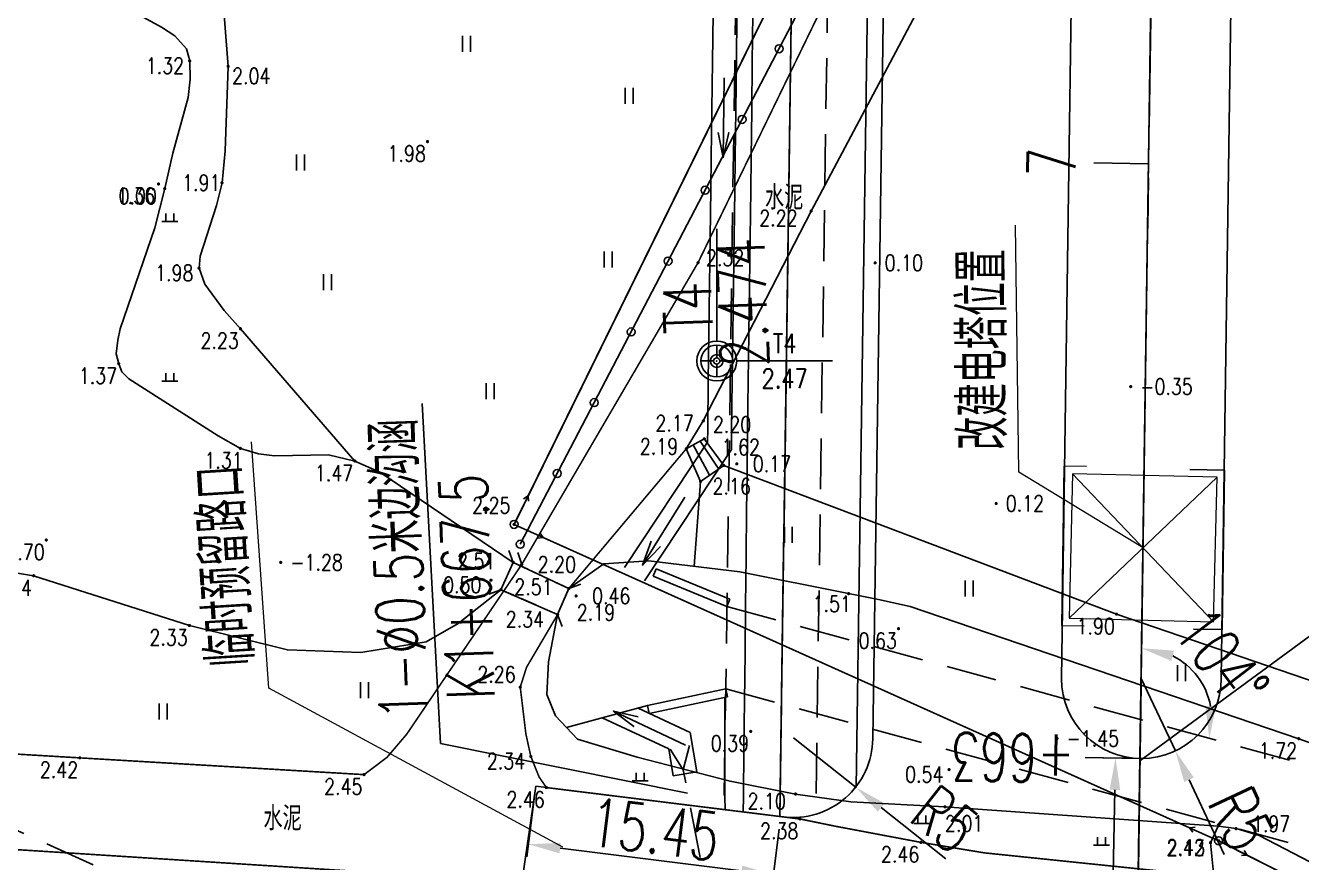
# Model space of a CAD drawing. Extents: x 500036 to 1001740, y 2543128 to 5086681.
# Drawn here: x 500721.3 to 500801.2, y 2544199.5 to 2544251.9 of the extents above; entities that cross this region are included whole.
import ezdxf
from ezdxf.enums import TextEntityAlignment as Align

# ---------------------------------------------------------------- set-up
doc = ezdxf.new("R2010")
doc.units = 0
doc.header["$LTSCALE"] = 0.5
for name, pattern in [('CENTER', [50.8, 31.75, -6.35, 6.35, -6.35]), ('HIDDEN', [9.525, 6.35, -3.175]), ('X5', [3, 2, -1])]:
    doc.linetypes.add(name, pattern=pattern)
doc.layers.get('0').update_dxf_attribs({"linetype": 'CONTINUOUS', "lineweight": 5})
doc.layers.get('Defpoints').update_dxf_attribs({"linetype": 'CONTINUOUS'})
for name, color, linetype in [('0-文字', 7, 'CONTINUOUS'), ('0新建线路', 7, 'CONTINUOUS'), ('GCD', 8, 'CONTINUOUS'), ('LJBX', 7, 'CONTINUOUS'), ('SPX', 4, 'CONTINUOUS'), ('station', 6, 'CONTINUOUS'), ('zhix', 2, 'CONTINUOUS'), ('分隔带', 3, 'CONTINUOUS'), ('图框', 7, 'CONTINUOUS'), ('地形图', 8, 'CONTINUOUS'), ('控制导线点', 7, 'CONTINUOUS'), ('桥梁', 6, 'CONTINUOUS'), ('流水线', 5, 'CONTINUOUS'), ('路基边线', 1, 'CONTINUOUS'), ('路面边线', 7, 'CONTINUOUS')]:
    doc.layers.add(name, color=color, linetype=linetype)
doc.layers.add('标注', color=4, linetype='CONTINUOUS', lineweight=15)
doc.styles.add('GTF_XW', font='simplex1.shx', dxfattribs={"width": 0.7, "bigfont": 'hztxt.shx'})
doc.styles.add('HZ', font='romans.shx', dxfattribs={"width": 0.8, "bigfont": 'hztxt.shx'})
doc.styles.get("Standard").update_dxf_attribs({"font": 'simplex1.shx', "width": 0.7, "bigfont": 'hztxt.shx'})
doc.linetypes.add('10421', pattern='A,2,[150,AAA.SHX,S=1,R=0,X=0,Y=1],1e-11', length=2)
doc.linetypes.add('1161', pattern='A,0,[149,AAA.SHX,S=0.15,R=0,X=0,Y=0],-1.6', length=1.6)
doc.dimstyles.new('比例1000', dxfattribs={"dimtxt": 3, "dimasz": 2, "dimexe": 0.8, "dimexo": 0.8, "dimgap": 0.4, "dimtad": 1, "dimdsep": 46, "dimtxsty": 'Standard', "dimcen": 0.09, "dimclrd": 256, "dimclre": 256, "dimclrt": 7, "dimadec": 0, "dimazin": 0, "dimtfac": 1, "dimtix": 1, "dimtmove": 0, "dimatfit": 3, "dimfxl": 0, "dimtolj": 1, "dimtzin": 0, "dimarcsym": 0})

# ---------------------------------------------------------------- blocks, each defined once
blk = doc.blocks.new('*D16')
at = {"layer": 'Defpoints', "color": 0, "linetype": 'ByBlock'}
for p in [(500789.537, 2544206.068), (500791.161, 2544206.037), (500790.778, 2544186.041)]:
    blk.add_point(p, dxfattribs=at)
at = {"layer": '标注', "linetype": 'ByBlock', "lineweight": -2}
for p, q in [((500790.361, 2544206.052), (500788.737, 2544206.083)), ((500789.192, 2544188.072), (500789.498, 2544204.068)), ((500789.978, 2544186.057), (500788.354, 2544186.088))]:
    blk.add_line(p, q, dxfattribs=at)
at = {"layer": '标注', "linetype": 'ByBlock'}
for points in [[(500789.165, 2544204.075), (500789.832, 2544204.062), (500789.537, 2544206.068)], [(500788.859, 2544188.079), (500789.525, 2544188.066), (500789.153, 2544186.073)]]:
    blk.add_solid(points, dxfattribs=at)
at = {"layer": '标注', "color": 7, "linetype": 'ByBlock', "insert": (500787.445, 2544196.107), "char_height": 3, "attachment_point": 5, "rotation": 88.90241}
blk.add_mtext('\\A1;20', dxfattribs=at)
blk = doc.blocks.new('*D18')
at = {"layer": 'Defpoints', "color": 0, "linetype": 'ByBlock'}
for p in [(500795.244, 2544494.72), (500765.209, 2544215.553), (500795.314, 2544209.967), (500817.01, 2544201.398), (500790.911, 2544194.774)]:
    blk.add_point(p, dxfattribs=at)
at = {"layer": '标注', "linetype": 'ByBlock', "lineweight": -2}
blk.add_arc((500791.109, 2544208.475), 4.461, 10.6219, 63.26726, dxfattribs=at)
at = {"layer": '标注', "linetype": 'ByBlock'}
for points in [[(500793.037, 2544212.136), (500793.195, 2544212.784), (500791.174, 2544212.936)], [(500795.827, 2544209.284), (500795.161, 2544209.311), (500795.413, 2544207.299)]]:
    blk.add_solid(points, dxfattribs=at)
at = {"layer": '标注', "color": 7, "linetype": 'ByBlock', "insert": (500796.193, 2544212.299), "char_height": 3, "attachment_point": 5, "rotation": 306.94458}
blk.add_mtext('\\A1;104°', dxfattribs=at)
blk = doc.blocks.new('*D19')
at = {"layer": 'Defpoints', "color": 0, "linetype": 'ByBlock'}
for p in [(500769.384, 2544207.33), (500773.296, 2544204.216)]:
    blk.add_point(p, dxfattribs=at)
at = {"layer": '标注', "linetype": 'ByBlock', "lineweight": -2}
for p, q in [((500769.384, 2544207.33), (500773.296, 2544204.216)), ((500778.913, 2544199.743), (500774.86, 2544202.97))]:
    blk.add_line(p, q, dxfattribs=at)
at = {"layer": '标注', "linetype": 'ByBlock'}
blk.add_solid([(500775.068, 2544203.231), (500774.653, 2544202.709), (500773.296, 2544204.216)], dxfattribs=at)
at = {"layer": '标注', "color": 7, "linetype": 'ByBlock', "insert": (500778.852, 2544202.22), "char_height": 3, "attachment_point": 5, "rotation": 321.47153}
blk.add_mtext('\\A1;R5', dxfattribs=at)
blk = doc.blocks.new('*D24')
at = {"layer": 'Defpoints', "color": 0, "linetype": 'ByBlock'}
for p in [(500753.239, 2544204.309), (500768.569, 2544202.393), (500768.114, 2544198.752)]:
    blk.add_point(p, dxfattribs=at)
at = {"layer": '标注', "linetype": 'ByBlock', "lineweight": -2}
for p, q in [((500753.14, 2544203.515), (500752.685, 2544199.874)), ((500768.47, 2544201.599), (500768.014, 2544197.958)), ((500754.769, 2544200.42), (500766.129, 2544199))]:
    blk.add_line(p, q, dxfattribs=at)
at = {"layer": '标注', "linetype": 'ByBlock'}
for points in [[(500754.81, 2544200.75), (500754.728, 2544200.089), (500752.784, 2544200.668)], [(500766.17, 2544199.331), (500766.088, 2544198.669), (500768.114, 2544198.752)]]:
    blk.add_solid(points, dxfattribs=at)
at = {"layer": '标注', "color": 7, "linetype": 'ByBlock', "insert": (500760.685, 2544201.595), "char_height": 3, "attachment_point": 5, "rotation": 352.8768}
blk.add_mtext('\\A1;15.45', dxfattribs=at)
blk = doc.blocks.new('*D28')
at = {"layer": 'Defpoints', "color": 0, "linetype": 'ByBlock'}
for p in [(500791.153, 2544211.031), (500793.285, 2544206.509)]:
    blk.add_point(p, dxfattribs=at)
at = {"layer": '标注', "linetype": 'ByBlock', "lineweight": -2}
for p, q in [((500791.153, 2544211.031), (500793.285, 2544206.509)), ((500796.348, 2544200.015), (500794.139, 2544204.7))]:
    blk.add_line(p, q, dxfattribs=at)
at = {"layer": '标注', "linetype": 'ByBlock'}
blk.add_solid([(500794.44, 2544204.842), (500793.837, 2544204.558), (500793.285, 2544206.509)], dxfattribs=at)
at = {"layer": '标注', "color": 7, "linetype": 'ByBlock', "insert": (500797.388, 2544202.264), "char_height": 3, "attachment_point": 5, "rotation": 295.24921}
blk.add_mtext('\\A1;R5', dxfattribs=at)
blk = doc.blocks.new('*D33')
at = {"layer": 'Defpoints', "color": 0}
for p in [(500795.428, 2544508.137), (500796.374, 2544402.498), (500771.353, 2544398.58), (500816.348, 2544397.93), (500790.78, 2544186.224)]:
    blk.add_point(p, dxfattribs=at)
at = {"layer": '标注', "lineweight": -2}
blk.add_arc((500793.842, 2544398.255), 4.941, 22.52563, 65.82001, dxfattribs=at)
at = {"layer": '标注'}
for points in [[(500795.793, 2544402.438), (500795.938, 2544403.088), (500793.913, 2544403.196)], [(500798.733, 2544400.211), (500798.078, 2544400.086), (500798.782, 2544398.184)]]:
    blk.add_solid(points, dxfattribs=at)
at = {"layer": '标注', "color": 7, "insert": (500798.748, 2544403.022), "char_height": 3, "attachment_point": 5, "rotation": 314.17282}
blk.add_mtext('\\A1;90°', dxfattribs=at)
blk = doc.blocks.new('控制导线点')
at = {"layer": '控制导线点'}
for p, q in [((500962.192, 2543568.346, 3.298), (500962.192, 2543569.946)), ((500961.792, 2543567.946, 3.298), (500960.192, 2543567.946)), ((500962.192, 2543567.546, 3.298), (500962.192, 2543565.946)), ((500962.592, 2543567.946, 3.298), (500964.192, 2543567.946))]:
    blk.add_line(p, q, dxfattribs=at)
for centre, radius in [((500962.192, 2543567.946), 2.5), ((500962.192, 2543567.946), 2), ((500962.192, 2543567.946, 3.298), 0.4)]:
    blk.add_circle(centre, radius, dxfattribs=at)
blk = doc.blocks.new('GC200')
at = {"linetype": 'Continuous', "const_width": 0.2, "flags": 128}
blk.add_lwpolyline([(-0.1, 0, 1), (0.1, 0, 1)], format="xyb", close=True, dxfattribs=at)
blk = doc.blocks.new('gc117')
blk.add_circle((0, 0), 0.8)
blk.add_point((0, 0))
blk = doc.blocks.new('gc013b')
at = {"linetype": 'Continuous'}
blk.add_line((0.5, 0), (4, 0), dxfattribs=at)
at = {"linetype": 'Continuous', "flags": 128}
blk.add_lwpolyline([(3.39, 0.35), (4, 0), (3.39, -0.35)], dxfattribs=at)
blk = doc.blocks.new('gc121')
for p, q in [((-0.5, -1), (-0.5, 1)), ((0.5, -1), (0.5, 1))]:
    blk.add_line(p, q)
blk = doc.blocks.new('gc170')
at = {"linetype": 'Continuous'}
blk.add_circle((0, 0), 0.5, dxfattribs=at)
blk = doc.blocks.new('gc119')
for p, q in [((-1, 0), (1, 0)), ((-0.5, 1), (-0.5, 0)), ((0.5, 1), (0.5, 0))]:
    blk.add_line(p, q)

msp = doc.modelspace()

# ---------------------------------------------------------------- linework, layer by layer
at = {"color": 5}
for points in [[(500787.726, 2544224.317), (500786.304, 2544224.338), (500786.16, 2544214.354), (500787.578, 2544214.333)], [(500786.845, 2544223.857), (500795.672, 2544214.589)]]:
    msp.add_lwpolyline(points, dxfattribs=at)
msp.add_lwpolyline([(500786.625, 2544214.81), (500795.672, 2544214.589), (500795.893, 2544223.636), (500786.845, 2544223.857)], close=True, dxfattribs=at)
at = {"layer": '0新建线路', "color": 5}
for points in [[(500795.893, 2544223.636), (500786.625, 2544214.81)], [(500794.417, 2544214.137), (500796.21, 2544214.108), (500796.354, 2544224.092), (500794.187, 2544224.122)]]:
    msp.add_lwpolyline(points, dxfattribs=at)
at = {"layer": 'LJBX', "flags": 128}
for points in [[(500768.519, 2544202.403), (500768.544, 2544204.099), (500768.587, 2544207.098), (500768.63, 2544210.098), (500768.674, 2544213.098), (500768.717, 2544216.097), (500768.76, 2544219.097), (500768.804, 2544222.097), (500768.847, 2544225.096), (500768.89, 2544228.096), (500768.934, 2544231.096), (500768.977, 2544234.095), (500769.02, 2544237.095), (500769.064, 2544240.095), (500769.107, 2544243.095), (500769.15, 2544246.094), (500769.193, 2544249.094), (500769.237, 2544252.094)], [(500768.519, 2544202.399), (500768.536, 2544203.602), (500768.58, 2544206.601), (500768.621, 2544209.437)]]:
    msp.add_lwpolyline(points, dxfattribs=at)
at = {"layer": 'SPX'}
for p, q in [((500758.797, 2544217.982), (500763.993, 2544225.838)), ((500760.048, 2544217.154), (500765.487, 2544225.378)), ((500759.646, 2544209.185), (500762.915, 2544207.66)), ((500757.396, 2544208.579), (500761.565, 2544206.634)), ((500763.327, 2544205.189), (500762.915, 2544207.66)), ((500761.847, 2544204.943), (500761.565, 2544206.634)), ((500761.847, 2544204.943), (500763.327, 2544205.189))]:
    msp.add_line(p, q, dxfattribs=at)
at = {"layer": 'SPX', "flags": 128}
for points in [[(500765.487, 2544225.378), (500765.503, 2544226.645), (500765.541, 2544229.645), (500765.58, 2544232.645), (500765.618, 2544235.644), (500765.657, 2544238.644), (500765.695, 2544241.644), (500765.721, 2544243.644), (500765.759, 2544246.644), (500765.797, 2544249.643), (500765.836, 2544252.643), (500765.874, 2544255.643), (500765.913, 2544258.643), (500765.951, 2544261.642), (500765.977, 2544263.642), (500765.989, 2544264.623, 0.018694), (500765.664, 2544271.406), (500762.976, 2544302.958), (500763.669, 2544347.412)], [(500763.993, 2544225.838), (500764.003, 2544226.664), (500764.042, 2544229.664), (500764.08, 2544232.664), (500764.118, 2544235.664), (500764.157, 2544238.663), (500764.195, 2544241.663), (500764.221, 2544243.663), (500764.259, 2544246.663), (500764.298, 2544249.662), (500764.336, 2544252.662), (500764.374, 2544255.662), (500764.413, 2544258.662), (500764.451, 2544261.662), (500764.477, 2544263.661), (500764.489, 2544264.625, 0.018645), (500764.17, 2544271.278), (500761.475, 2544302.906), (500762.162, 2544346.973)]]:
    msp.add_lwpolyline(points, format="xyb", dxfattribs=at)
for points in [[(500763.993, 2544225.838), (500764.003, 2544226.664), (500764.042, 2544229.664), (500764.08, 2544232.664), (500764.118, 2544235.664), (500764.157, 2544238.663), (500764.195, 2544241.663), (500764.221, 2544243.663), (500764.259, 2544246.663), (500764.298, 2544249.662), (500764.336, 2544252.662), (500764.374, 2544255.662), (500764.413, 2544258.662), (500764.451, 2544261.662), (500764.477, 2544263.661)], [(500765.487, 2544225.378), (500765.503, 2544226.645), (500765.541, 2544229.645), (500765.58, 2544232.645), (500765.618, 2544235.644), (500765.657, 2544238.644), (500765.695, 2544241.644), (500765.721, 2544243.644), (500765.759, 2544246.644), (500765.797, 2544249.643), (500765.836, 2544252.643), (500765.874, 2544255.643), (500765.913, 2544258.643), (500765.951, 2544261.642), (500765.977, 2544263.642)], [(500766.234, 2544202.686), (500766.24, 2544203.634), (500766.273, 2544206.634), (500766.307, 2544209.633), (500766.341, 2544212.633), (500766.375, 2544215.633), (500766.408, 2544218.633), (500766.442, 2544221.633), (500766.465, 2544223.633), (500766.503, 2544226.632), (500766.541, 2544229.632), (500766.58, 2544232.632), (500766.618, 2544235.632), (500766.657, 2544238.631), (500766.695, 2544241.631), (500766.721, 2544243.631), (500766.759, 2544246.631), (500766.797, 2544249.63), (500766.836, 2544252.63)], [(500765.094, 2544202.828), (500765.086, 2544203.65), (500765.087, 2544206.651), (500765.087, 2544209.651), (500765.087, 2544209.869)]]:
    msp.add_lwpolyline(points, dxfattribs=at)
at = {"layer": 'station', "color": 6}
for p, q in [((500791.612, 2544243.271), (500788.184, 2544243.321)), ((500791.073, 2544206.038), (500787.645, 2544206.088))]:
    msp.add_line(p, q, dxfattribs=at)
at = {"layer": 'zhix', "linetype": 'CENTER', "flags": 128}
msp.add_lwpolyline([(500790.911, 2544194.774), (500795.244, 2544494.72)], dxfattribs=at)
at = {"layer": '分隔带', "flags": 128}
for points in [[(500786.153, 2544211.031), (500790.244, 2544494.788, 0.000002), (500790.244, 2544494.795, 0.032339), (500786.259, 2544633.817, -0.016221), (500780.433, 2544704.373)], [(500796.153, 2544211.031), (500800.243, 2544494.643, 0.032342), (500790.232, 2544634.275, -0.016221), (500784.428, 2544704.573)]]:
    msp.add_lwpolyline(points, format="xyb", dxfattribs=at)
msp.add_lwpolyline([(500773.296, 2544204.216), (500774.134, 2544262.242)], dxfattribs=at)
at = {"layer": '分隔带'}
msp.add_arc((500791.153, 2544211.031), 5, 180, 0, dxfattribs=at)
at = {"layer": '图框'}
msp.add_line((500791.161, 2544206.037), (500790.361, 2544206.052), dxfattribs=at)
at = {"layer": '地形图', "color": 1, "linetype": 'Continuous'}
msp.add_line((500790.78, 2544186.224), (500795.428, 2544508.137), dxfattribs=at)
at = {"layer": '地形图', "linetype": 'Continuous'}
for p, q in [((500767.328, 2544252.102), (500752.764, 2544222.485)), ((500765.82, 2544230.919), (500771.82, 2544230.919)), ((500763.79, 2544226.045), (500762.666, 2544225.426)), ((500763.542, 2544225.908), (500764.692, 2544224.153)), ((500762.666, 2544225.426), (500763.558, 2544223.375)), ((500763.104, 2544225.667), (500764.125, 2544223.764)), ((500763.558, 2544223.375), (500765.013, 2544224.374)), ((500794.168, 2544201.698), (500753.705, 2544219.871)), ((500751.828, 2544218.308), (500751.556, 2544219.061)), ((500752.359, 2544218.178), (500752.112, 2544218.939)), ((500751.828, 2544218.308), (500751.055, 2544216.602)), ((500751.055, 2544216.602), (500750.31, 2544216.311)), ((500755.307, 2544216.674), (500754.608, 2544215.045)), ((500755.307, 2544216.674), (500756.059, 2544216.946)), ((500754.608, 2544215.045), (500754.899, 2544214.3)), ((500797.777, 2544199.978), (500833.127, 2544182.133))]:
    msp.add_line(p, q, dxfattribs=at)
at = {"layer": '地形图', "linetype": 'X5'}
for p, q in [((500751.828, 2544218.308), (500755.307, 2544216.674)), ((500754.608, 2544215.045), (500751.055, 2544216.602))]:
    msp.add_line(p, q, dxfattribs=at)
at = {"layer": '地形图', "color": 1, "linetype": 'Continuous', "flags": 128}
msp.add_lwpolyline([(500790.755, 2544184.474), (500795.453, 2544509.887)], dxfattribs=at)
at = {"layer": '地形图', "linetype": '10421', "flags": 128}
for points in [[(500751.828, 2544218.308), (500743.478, 2544223.963), (500741.913, 2544224.655), (500740.268, 2544225.036), (500736.89, 2544224.982), (500735.876, 2544225.105), (500734.744, 2544225.448), (500733.348, 2544226.226), (500727.764, 2544229.804), (500727.332, 2544230.244), (500727.128, 2544230.746), (500726.965, 2544231.359), (500727.073, 2544232.232), (500727.217, 2544232.942), (500729.398, 2544239.246), (500730.008, 2544241.715), (500730.507, 2544243.935), (500731.476, 2544247.418), (500731.594, 2544248.561), (500731.571, 2544249.703), (500731.373, 2544250.471), (500730.65, 2544251.268), (500729.811, 2544251.81), (500726.183, 2544253.815), (500722.683, 2544255.764), (500720.073, 2544256.647), (500718.528, 2544256.899), (500716.433, 2544256.877), (500714.603, 2544256.685), (500712.682, 2544256.304), (500710.228, 2544255.007), (500708.163, 2544253.681), (500706.684, 2544252.215), (500706.497, 2544252.095), (500706.321, 2544252.053), (500706.075, 2544252.112), (500705.858, 2544252.214), (500705.673, 2544252.639), (500705.61, 2544253.066), (500705.593, 2544254.54), (500705.856, 2544258.589), (500706.093, 2544260.71), (500706.62, 2544262.499), (500708.675, 2544267.258), (500710.126, 2544269.807), (500712.118, 2544271.954), (500714.747, 2544274.072), (500719.857, 2544278.15), (500722.382, 2544280.64), (500724.444, 2544284.136), (500726.573, 2544288.956), (500731.579, 2544298.81), (500732.291, 2544300.015), (500732.679, 2544301.597), (500732.535, 2544302.741), (500731.627, 2544303.763), (500725.289, 2544308.511), (500723.841, 2544309.386), (500719.015, 2544310.92), (500718.588, 2544311.351), (500718.38, 2544311.717), (500718.373, 2544312.29), (500718.469, 2544312.792), (500726.375, 2544328.993), (500732.87, 2544343.05), (500734.09, 2544345.607), (500741.539, 2544360.248), (500742.284, 2544361.221), (500744.512, 2544363.276), (500745.077, 2544364.072), (500745.83, 2544365.316), (500750.719, 2544375.332), (500752.034, 2544377.447), (500753.152, 2544379.037), (500756.099, 2544382.681), (500757.179, 2544384.59), (500758.034, 2544387.159), (500759.511, 2544398.075), (500759.989, 2544400.572), (500761.203, 2544404.147), (500763.465, 2544409.907), (500763.937, 2544411.449), (500764.381, 2544413.612), (500766.33, 2544420.699), (500766.992, 2544422.07), (500768.222, 2544422.933), (500770.083, 2544423.655), (500770.995, 2544423.832), (500773.391, 2544423.773), (500776.854, 2544423.336), (500781.317, 2544422.544), (500788.45, 2544420.815), (500792.487, 2544419.489), (500805.896, 2544412.731), (500808.767, 2544410.975), (500817.322, 2544406.853), (500819.274, 2544405.621), (500822.164, 2544403.458), (500825.651, 2544401.178), (500827.528, 2544400.364), (500836.578, 2544397.148), (500847.324, 2544392.841), (500866.073, 2544386.06), (500868.131, 2544385.093), (500869.506, 2544384.103), (500871.51, 2544382.51), (500873.622, 2544381.639), (500875.283, 2544381.37), (500877.148, 2544381.174), (500879.325, 2544380.443), (500882.247, 2544379.286), (500885.09, 2544377.837), (500886.698, 2544377.339), (500888.787, 2544376.723), (500890.343, 2544376.124), (500891.859, 2544375.31), (500892.842, 2544374.501), (500893.834, 2544373.26), (500897.045, 2544370.462)], [(500808.553, 2544293.427), (500804.738, 2544294.692), (500802.453, 2544294.623), (500800.776, 2544293.851), (500798.307, 2544290.194), (500788.136, 2544272.163), (500781.624, 2544261.297), (500770.485, 2544240.309), (500763.73, 2544227.17), (500762.666, 2544225.426)], [(500741.913, 2544224.655), (500734.749, 2544232.941), (500733.731, 2544234.083), (500732.518, 2544235.719), (500732.157, 2544236.733), (500732.218, 2544237.489), (500733.254, 2544240.659), (500733.595, 2544242.078), (500733.795, 2544244.087), (500733.978, 2544249.365)], [(500765.013, 2544224.374), (500789.599, 2544215.065), (500820.393, 2544204.534), (500821.416, 2544204.477), (500822.34, 2544204.624), (500823.024, 2544205.257), (500823.556, 2544205.945), (500824.624, 2544208.279), (500826.679, 2544213.805)], [(500873.546, 2544182.907), (500870.938, 2544184.088), (500870.133, 2544184.587), (500869.609, 2544185.415), (500869.33, 2544186.854), (500869.427, 2544188.233), (500870.738, 2544190.853), (500870.619, 2544191.513), (500870.357, 2544192.033), (500869.155, 2544192.95), (500864.667, 2544195.25), (500861.971, 2544196.396), (500859.553, 2544197.064), (500851.586, 2544198.659), (500851.29, 2544198.663), (500850.981, 2544198.608), (500850.697, 2544198.385), (500850.484, 2544198.164), (500849.202, 2544195.724), (500848.936, 2544195.54), (500848.371, 2544195.595), (500838.609, 2544199.178), (500836.642, 2544199.746), (500834.887, 2544200.091), (500830.616, 2544200.472), (500828.126, 2544200.543), (500826.824, 2544200.416), (500823.049, 2544199.979), (500821.904, 2544200.039), (500820.338, 2544200.383), (500801.006, 2544207.273), (500776.69, 2544215.547), (500774.688, 2544215.978), (500772.826, 2544216.354), (500766.011, 2544217.726), (500760.314, 2544218.407), (500757.499, 2544218.226), (500755.307, 2544216.674)], [(500754.608, 2544215.045), (500754.045, 2544212.075), (500753.926, 2544210.031), (500754.465, 2544208.706), (500755.86, 2544207.251), (500759.594, 2544206.125), (500765.405, 2544204.609), (500769.503, 2544203.807), (500772.96, 2544203.313), (500778.861, 2544203.007), (500795.962, 2544201.792), (500797.081, 2544201.64), (500798.531, 2544201.215), (500804.925, 2544197.898), (500806.259, 2544197.401), (500809.286, 2544196.477), (500821.784, 2544193.231), (500836.643, 2544189.274), (500849.15, 2544185.279), (500871.267, 2544178.026), (500872.39, 2544180.185)]]:
    msp.add_lwpolyline(points, dxfattribs=at)
at = {"layer": '地形图', "linetype": 'Continuous', "flags": 128}
for points in [[(500752.266, 2544219.449), (500784.829, 2544281.778), (500799.113, 2544307.868)], [(500794.248, 2544300.916), (500777.184, 2544271.962), (500768.211, 2544253.897), (500751.881, 2544220.69)], [(500795.992, 2544200.879), (500751.881, 2544220.69)], [(500795.992, 2544200.879), (500834.913, 2544181.232), (500874.721, 2544165.692)]]:
    msp.add_lwpolyline(points, dxfattribs=at)
at = {"layer": '地形图', "linetype": 'Continuous', "const_width": 0.1, "flags": 128}
for points in [[(500696.807, 2544207.731), (500724.694, 2544206.072), (500742.489, 2544205.023), (500743.923, 2544206.103), (500745.161, 2544207.557), (500752.359, 2544218.178), (500763.399, 2544237.074), (500776.595, 2544264.245), (500786.745, 2544281.949), (500793.199, 2544293.581), (500795.588, 2544297.774)], [(500755.307, 2544216.674), (500762.666, 2544225.426)], [(500754.608, 2544215.045), (500752.662, 2544211.745), (500752.268, 2544210.5), (500752.62, 2544207.574), (500752.929, 2544206.164), (500753.449, 2544204.874), (500753.904, 2544204.214), (500769.78, 2544202.247), (500772.012, 2544201.789), (500777.353, 2544200.782), (500781.308, 2544200.127), (500792.328, 2544198.986), (500795.711, 2544198.46), (500805.802, 2544195.913), (500821.864, 2544191.884), (500832.019, 2544189.459), (500836.791, 2544188.08), (500842.51, 2544186.118), (500848.937, 2544183.658), (500870.014, 2544175.652), (500875.835, 2544173.48), (500882.372, 2544171.221), (500910.985, 2544162.274)], [(500668.221, 2544203.688), (500694.492, 2544202.007), (500754.721, 2544198.154)]]:
    msp.add_lwpolyline(points, dxfattribs=at)
at = {"layer": '地形图', "linetype": '1161', "flags": 128}
for points in [[(500732.387, 2544269.857), (500733.978, 2544249.365)], [(500763.558, 2544223.375), (500763.162, 2544218.067)], [(500795.962, 2544201.792), (500795.48, 2544200.759), (500795.711, 2544198.46)]]:
    msp.add_lwpolyline(points, dxfattribs=at)
at = {"layer": '地形图', "linetype": 'Continuous', "flags": 128}
for points in [[(500763.79, 2544226.045), (500762.666, 2544225.426), (500763.558, 2544223.375), (500765.013, 2544224.374)], [(500751.828, 2544218.308), (500755.307, 2544216.674), (500754.608, 2544215.045), (500751.055, 2544216.602)]]:
    msp.add_lwpolyline(points, close=True, dxfattribs=at)
at = {"layer": '地形图', "linetype": '10421', "elevation": 2.138, "flags": 128}
msp.add_lwpolyline([(500667.421, 2544210.646), (500671.307, 2544213.243), (500677.462, 2544216.415), (500687.14, 2544219.101), (500698.241, 2544220.282), (500710.716, 2544219.315), (500721.802, 2544217.475), (500731.552, 2544214.361), (500737.689, 2544212.834), (500742.286, 2544212.678), (500746.381, 2544213.34), (500748.391, 2544214.483), (500751.055, 2544216.602)], dxfattribs=at)
at = {"layer": '控制导线点'}
msp.add_line((500764.57, 2544232.169, -0.749), (500764.57, 2544239.192, -0.749), dxfattribs=at)
at = {"layer": '标注', "linetype": 'ByBlock'}
for p, q in [((500783.491, 2544223.969), (500783.268, 2544239.428)), ((500736.527, 2544210.438), (500735.436, 2544225.86)), ((500791.259, 2544219.223), (500783.491, 2544223.969)), ((500754.93, 2544200.488), (500736.527, 2544210.438))]:
    msp.add_line(p, q, dxfattribs=at)
at = {"layer": '桥梁', "color": 7}
for p, q in [((500835.079, 2544238.199), (500791.068, 2544205.895)), ((500746.13, 2544228.263), (500747.266, 2544206.969)), ((500747.266, 2544206.969), (500762.749, 2544203.87))]:
    msp.add_line(p, q, dxfattribs=at)
at = {"layer": '桥梁'}
for p, q in [((500760.581, 2544217.445), (500760.77, 2544217.908)), ((500765.398, 2544216.016), (500760.77, 2544217.908)), ((500765.209, 2544215.553), (500760.581, 2544217.445)), ((500765.134, 2544210.39), (500760.244, 2544209.346)), ((500765.238, 2544209.901), (500760.349, 2544208.857)), ((500765.238, 2544209.901), (500765.134, 2544210.39)), ((500760.244, 2544209.346), (500755.162, 2544207.979)), ((500760.244, 2544209.346), (500760.349, 2544208.857)), ((500762.467, 2544205.325), (500762.874, 2544206.856)), ((500762.467, 2544205.325), (500761.657, 2544206.612))]:
    msp.add_line(p, q, dxfattribs=at)
at = {"layer": '桥梁', "linetype": 'HIDDEN'}
for p, q in [((500765.209, 2544215.553), (500765.398, 2544216.016)), ((500764.434, 2544195.156), (500762.467, 2544205.325))]:
    msp.add_line(p, q, dxfattribs=at)
at = {"layer": '桥梁', "linetype": 'HIDDEN', "flags": 128}
for points in [[(500765.209, 2544215.553), (500817.01, 2544201.398)], [(500765.134, 2544210.39), (500816.935, 2544196.235)]]:
    msp.add_lwpolyline(points, dxfattribs=at)
at = {"layer": '流水线', "flags": 128}
for points in [[(500765.034, 2544248.656), (500764.971, 2544243.656), (500765.323, 2544245.217), (500764.971, 2544243.656), (500764.658, 2544245.225)], [(500762.562, 2544222.385), (500759.915, 2544218.143), (500761.025, 2544219.294), (500759.915, 2544218.143), (500760.461, 2544219.646)], [(500762.616, 2544206.859), (500758.099, 2544209.002), (500759.37, 2544208.031), (500758.099, 2544209.002), (500759.655, 2544208.632)]]:
    msp.add_lwpolyline(points, dxfattribs=at)
at = {"layer": '路基边线', "linetype": 'HIDDEN'}
for p, q in [((500766.459, 2544302.129), (500765.025, 2544202.836)), ((500751.576, 2544187.63), (500714.912, 2544204.161))]:
    msp.add_line(p, q, dxfattribs=at)
at = {"layer": '路基边线'}
msp.add_line((500768.519, 2544202.403), (500769.384, 2544262.311), dxfattribs=at)
at = {"layer": '路面边线', "linetype": 'HIDDEN'}
msp.add_line((500772.212, 2544302.259), (500770.771, 2544202.526), dxfattribs=at)
at = {"layer": '路面边线'}
for p, q in [((500753.239, 2544204.309), (500752.391, 2544198.419)), ((500768.72, 2544202.374), (500753.239, 2544204.309))]:
    msp.add_line(p, q, dxfattribs=at)
at = {"layer": '路面边线', "flags": 128}
msp.add_lwpolyline([(500774.34, 2544207.264), (500775.134, 2544262.228)], dxfattribs=at)
at = {"layer": '路面边线'}
msp.add_arc((500769.34, 2544207.336), 5, 262.8768, 359.17249, dxfattribs=at)

# ---------------------------------------------------------------- block references
at = {"layer": '地形图', "linetype": 'Continuous', "xscale": 0.5, "yscale": 0.5}
for name, p in [('gc121', (500748.896, 2544250.775)), ('gc121', (500759.082, 2544247.514)), ('gc121', (500738.503, 2544243.345)), ('gc119', (500730.329, 2544239.648)), ('gc121', (500757.768, 2544237.266)), ('gc121', (500740.199, 2544235.859)), ('gc117', (500764.57, 2544230.919, 2.474)), ('gc119', (500730.329, 2544229.648)), ('gc121', (500750.38, 2544229.035)), ('gc170', (500751.881, 2544220.69)), ('gc121', (500769.052, 2544220.028)), ('gc121', (500780.368, 2544216.683)), ('gc121', (500793.672, 2544211.38)), ('gc121', (500742.525, 2544210.306)), ('gc121', (500729.911, 2544208.979)), ('gc119', (500759.775, 2544204.632)), ('gc119', (500777.419, 2544201.957)), ('gc119', (500788.655, 2544200.607)), ('gc170', (500795.992, 2544200.879))]:
    msp.add_blockref(name, p, dxfattribs=at)
at = {"layer": '地形图', "linetype": 'Continuous', "yscale": 0.5}
for name, p, xscale, rotation in [('gc170', (500768.473, 2544250.471), 0.4999999998655952, 62.41575438591452), ('gc170', (500766.158, 2544246.039), 0.4999999998655952, 62.41575438591452), ('gc170', (500763.842, 2544241.608), 0.4999999998655952, 62.41575438591452), ('gc170', (500761.527, 2544237.176), 0.4999999998655952, 62.41575438591452), ('gc170', (500759.212, 2544232.744), 0.4999999998655952, 62.41575438591452), ('gc170', (500756.897, 2544228.313), 0.4999999998655952, 62.41575438591452), ('gc170', (500754.581, 2544223.881), 0.4999999998655952, 62.41575438591452), ('gc013b', (500751.881, 2544220.69), 0.5000000000396579, 63.81371144940697), ('gc013b', (500751.881, 2544220.69), 0.4999999999157522, 335.8143410753255), ('gc170', (500752.266, 2544219.449), 0.4999999998655952, 62.41575438591452), ('gc013b', (500795.992, 2544200.879), 0.4999999999157522, 155.8143410753255), ('gc013b', (500795.992, 2544200.879), 0.4999999998801328, 333.2156728752258)]:
    msp.add_blockref(name, p, dxfattribs=dict(at, xscale=xscale, rotation=rotation))
at = {"layer": '地形图', "linetype": 'Continuous'}
ref = msp.add_blockref('GC200', (500731.571, 2544249.703, 1.321), dxfattribs=dict(at, xscale=0.5, yscale=0.5, zscale=0.5))
ref.add_attrib('height', '1.32', dxfattribs={"layer": 'GCD', "linetype": 'Continuous', "height": 1, "style": 'HZ', "width": 0.8}).set_placement((500728.821, 2544249.403, 1.32), align=Align.MIDDLE_LEFT)
ref = msp.add_blockref('GC200', (500733.978, 2544249.365, 2.039), dxfattribs=dict(at, xscale=0.5, yscale=0.5, zscale=0.5))
ref.add_attrib('height', '2.04', dxfattribs={"layer": 'GCD', "linetype": 'Continuous', "height": 1, "style": 'HZ', "width": 0.8}).set_placement((500734.228, 2544248.765, 2.04), align=Align.MIDDLE_LEFT)
ref = msp.add_blockref('GC200', (500746.461, 2544244.654, 1.975), dxfattribs=dict(at, xscale=0.5, yscale=0.5, zscale=0.5))
ref.add_attrib('height', '1.98', dxfattribs={"layer": 'GCD', "linetype": 'Continuous', "height": 1, "style": 'HZ', "width": 0.8}).set_placement((500743.961, 2544243.904, 1.98), align=Align.MIDDLE_LEFT)
ref = msp.add_blockref('GC200', (500733.595, 2544242.078, 1.907), dxfattribs=dict(at, xscale=0.5, yscale=0.5, zscale=0.5))
ref.add_attrib('height', '1.91', dxfattribs={"layer": 'GCD', "linetype": 'Continuous', "height": 1, "style": 'HZ', "width": 0.8}).set_placement((500731.095, 2544242.078, 1.91), align=Align.MIDDLE_LEFT)
ref = msp.add_blockref('GC200', (500730.008, 2544241.715, 1.364), dxfattribs=dict(at, xscale=0.5, yscale=0.5, zscale=0.5))
ref.add_attrib('height', '1.36', dxfattribs={"layer": 'GCD', "linetype": 'Continuous', "height": 1, "style": 'HZ', "width": 0.8}).set_placement((500727.008, 2544241.265, 1.36), align=Align.MIDDLE_LEFT)
ref = msp.add_blockref('GC200', (500729.619, 2544241.998, -0.003), dxfattribs=dict(at, xscale=0.5, yscale=0.5, zscale=0.5))
ref.add_attrib('height', '0.00', dxfattribs={"layer": 'GCD', "linetype": 'Continuous', "height": 1, "style": 'HZ', "width": 0.8}).set_placement((500727.119, 2544241.248), align=Align.MIDDLE_LEFT)
ref = msp.add_blockref('GC200', (500770.485, 2544240.309, 2.22), dxfattribs=dict(at, xscale=0.5, yscale=0.5, zscale=0.5))
ref.add_attrib('height', '2.22', dxfattribs={"layer": 'GCD', "linetype": 'Continuous', "height": 1, "style": 'HZ', "width": 0.8}).set_placement((500767.235, 2544239.859, 2.22), align=Align.MIDDLE_LEFT)
ref = msp.add_blockref('GC200', (500763.399, 2544237.074, 2.315), dxfattribs=dict(at, xscale=0.5, yscale=0.5, zscale=0.5))
ref.add_attrib('height', '2.32', dxfattribs={"layer": 'GCD', "linetype": 'Continuous', "height": 1, "style": 'HZ', "width": 0.8}).set_placement((500763.899, 2544237.374, 2.32), align=Align.MIDDLE_LEFT)
ref = msp.add_blockref('GC200', (500774.485, 2544237.062, 0.1), dxfattribs=dict(at, xscale=0.5, yscale=0.5, zscale=0.5))
ref.add_attrib('height', '0.10', dxfattribs={"layer": 'GCD', "linetype": 'Continuous', "height": 1, "style": 'HZ', "width": 0.8}).set_placement((500775.085, 2544237.062, 0.1), align=Align.MIDDLE_LEFT)
ref = msp.add_blockref('GC200', (500732.157, 2544236.733, 1.979), dxfattribs=dict(at, xscale=0.5, yscale=0.5, zscale=0.5))
ref.add_attrib('height', '1.98', dxfattribs={"layer": 'GCD', "linetype": 'Continuous', "height": 1, "style": 'HZ', "width": 0.8}).set_placement((500729.407, 2544236.433, 1.98), align=Align.MIDDLE_LEFT)
ref = msp.add_blockref('GC200', (500734.749, 2544232.941, 2.226), dxfattribs=dict(at, xscale=0.5, yscale=0.5, zscale=0.5))
ref.add_attrib('height', '2.23', dxfattribs={"layer": 'GCD', "linetype": 'Continuous', "height": 1, "style": 'HZ', "width": 0.8}).set_placement((500732.249, 2544232.191, 2.23), align=Align.MIDDLE_LEFT)
ref = msp.add_blockref('GC200', (500727.128, 2544230.746, 1.373), dxfattribs=dict(at, xscale=0.5, yscale=0.5, zscale=0.5))
ref.add_attrib('height', '1.37', dxfattribs={"layer": 'GCD', "linetype": 'Continuous', "height": 1, "style": 'HZ', "width": 0.8}).set_placement((500724.628, 2544229.996, 1.37), align=Align.MIDDLE_LEFT)
ref = msp.add_blockref('GC200', (500790.488, 2544229.316, -0.35), dxfattribs=dict(at, xscale=0.5, yscale=0.5, zscale=0.5))
ref.add_attrib('height', '-0.35', dxfattribs={"layer": 'GCD', "linetype": 'Continuous', "height": 1, "style": 'HZ', "width": 0.8}).set_placement((500791.088, 2544229.316, -0.35), align=Align.MIDDLE_LEFT)
ref = msp.add_blockref('GC200', (500763.73, 2544227.17, 2.166), dxfattribs=dict(at, xscale=0.5, yscale=0.5, zscale=0.5))
ref.add_attrib('height', '2.17', dxfattribs={"layer": 'GCD', "linetype": 'Continuous', "height": 1, "style": 'HZ', "width": 0.8}).set_placement((500760.73, 2544227.02, 2.17), align=Align.MIDDLE_LEFT)
ref = msp.add_blockref('GC200', (500763.79, 2544226.045, 2.202), dxfattribs=dict(at, xscale=0.5, yscale=0.5, zscale=0.5))
ref.add_attrib('height', '2.20', dxfattribs={"layer": 'GCD', "linetype": 'Continuous', "height": 1, "style": 'HZ', "width": 0.8}).set_placement((500764.334, 2544226.936, 2.2), align=Align.MIDDLE_LEFT)
ref = msp.add_blockref('GC200', (500762.666, 2544225.426, 2.187), dxfattribs=dict(at, xscale=0.5, yscale=0.5, zscale=0.5))
ref.add_attrib('height', '2.19', dxfattribs={"layer": 'GCD', "linetype": 'Continuous', "height": 1, "style": 'HZ', "width": 0.8}).set_placement((500759.755, 2544225.564, 2.19), align=Align.MIDDLE_LEFT)
ref = msp.add_blockref('GC200', (500765.013, 2544224.374, 1.62), dxfattribs=dict(at, xscale=0.5, yscale=0.5, zscale=0.5))
ref.add_attrib('height', '1.62', dxfattribs={"layer": 'GCD', "linetype": 'Continuous', "height": 1, "style": 'HZ', "width": 0.8}).set_placement((500764.876, 2544225.527, 1.62), align=Align.MIDDLE_LEFT)
ref = msp.add_blockref('GC200', (500734.744, 2544225.448, 1.307), dxfattribs=dict(at, xscale=0.5, yscale=0.5, zscale=0.5))
ref.add_attrib('height', '1.31', dxfattribs={"layer": 'GCD', "linetype": 'Continuous', "height": 1, "style": 'HZ', "width": 0.8}).set_placement((500732.494, 2544224.698, 1.31), align=Align.MIDDLE_LEFT)
ref = msp.add_blockref('GC200', (500741.913, 2544224.655, 1.466), dxfattribs=dict(at, xscale=0.5, yscale=0.5, zscale=0.5))
ref.add_attrib('height', '1.47', dxfattribs={"layer": 'GCD', "linetype": 'Continuous', "height": 1, "style": 'HZ', "width": 0.8}).set_placement((500739.413, 2544223.905, 1.47), align=Align.MIDDLE_LEFT)
ref = msp.add_blockref('GC200', (500765.825, 2544224.477, 0.175), dxfattribs=dict(at, xscale=0.5, yscale=0.5, zscale=0.5))
ref.add_attrib('height', '0.17', dxfattribs={"layer": 'GCD', "linetype": 'Continuous', "height": 1, "style": 'HZ', "width": 0.8}).set_placement((500766.825, 2544224.477, 0.17), align=Align.MIDDLE_LEFT)
ref = msp.add_blockref('GC200', (500763.558, 2544223.375, 2.163), dxfattribs=dict(at, xscale=0.5, yscale=0.5, zscale=0.5))
ref.add_attrib('height', '2.16', dxfattribs={"layer": 'GCD', "linetype": 'Continuous', "height": 1, "style": 'HZ', "width": 0.8}).set_placement((500764.308, 2544223.075, 2.16), align=Align.MIDDLE_LEFT)
ref = msp.add_blockref('GC200', (500751.881, 2544220.69, 2.253), dxfattribs=dict(at, xscale=0.5, yscale=0.5, zscale=0.5))
ref.add_attrib('height', '2.25', dxfattribs={"layer": 'GCD', "linetype": 'Continuous', "height": 1, "style": 'HZ', "width": 0.8}).set_placement((500749.256, 2544221.88, 2.253), align=Align.MIDDLE_LEFT)
ref = msp.add_blockref('GC200', (500782.065, 2544221.998, 0.12), dxfattribs=dict(at, xscale=0.5, yscale=0.5, zscale=0.5))
ref.add_attrib('height', '0.12', dxfattribs={"layer": 'GCD', "linetype": 'Continuous', "height": 1, "style": 'HZ', "width": 0.8}).set_placement((500782.665, 2544221.998, 0.12), align=Align.MIDDLE_LEFT)
ref = msp.add_blockref('GC200', (500722.593, 2544219.711, 0.702), dxfattribs=dict(at, xscale=0.5, yscale=0.5, zscale=0.5))
ref.add_attrib('height', '0.70', dxfattribs={"layer": 'GCD', "linetype": 'Continuous', "height": 1, "style": 'HZ', "width": 0.8}).set_placement((500720.093, 2544218.961, 0.7), align=Align.MIDDLE_LEFT)
ref = msp.add_blockref('GC200', (500737.27, 2544218.311, -1.28), dxfattribs=dict(at, xscale=0.5, yscale=0.5, zscale=0.5))
ref.add_attrib('height', '-1.28', dxfattribs={"layer": 'GCD', "linetype": 'Continuous', "height": 1, "style": 'HZ', "width": 0.8}).set_placement((500737.87, 2544218.311, -1.28), align=Align.MIDDLE_LEFT)
ref = msp.add_blockref('GC200', (500751.828, 2544218.308, 2.508), dxfattribs=dict(at, xscale=0.5, yscale=0.5, zscale=0.5))
ref.add_attrib('height', '2.51', dxfattribs={"layer": 'GCD', "linetype": 'Continuous', "height": 1, "style": 'HZ', "width": 0.8}).set_placement((500748.315, 2544218.387, 2.508), align=Align.MIDDLE_LEFT)
ref = msp.add_blockref('GC200', (500752.359, 2544218.178, 2.199), dxfattribs=dict(at, xscale=0.5, yscale=0.5, zscale=0.5))
ref.add_attrib('height', '2.20', dxfattribs={"layer": 'GCD', "linetype": 'Continuous', "height": 1, "style": 'HZ', "width": 0.8}).set_placement((500753.359, 2544218.178, 2.2), align=Align.MIDDLE_LEFT)
ref = msp.add_blockref('GC200', (500721.802, 2544217.475, 2.138), dxfattribs=dict(at, xscale=0.5, yscale=0.5, zscale=0.5))
ref.add_attrib('height', '2.14', dxfattribs={"layer": 'GCD', "linetype": 'Continuous', "height": 1, "style": 'HZ', "width": 0.8}).set_placement((500719.302, 2544216.725, 2.14), align=Align.MIDDLE_LEFT)
ref = msp.add_blockref('GC200', (500750.434, 2544217.196, 0.498), dxfattribs=dict(at, xscale=0.5, yscale=0.5, zscale=0.5))
ref.add_attrib('height', '0.50', dxfattribs={"layer": 'GCD', "linetype": 'Continuous', "height": 1, "style": 'HZ', "width": 0.8}).set_placement((500747.434, 2544216.896, 0.5), align=Align.MIDDLE_LEFT)
ref = msp.add_blockref('GC200', (500751.055, 2544216.602, 2.507), dxfattribs=dict(at, xscale=0.5, yscale=0.5, zscale=0.5))
ref.add_attrib('height', '2.51', dxfattribs={"layer": 'GCD', "linetype": 'Continuous', "height": 1, "style": 'HZ', "width": 0.8}).set_placement((500751.898, 2544216.773, 2.51), align=Align.MIDDLE_LEFT)
ref = msp.add_blockref('GC200', (500755.307, 2544216.674, 2.187), dxfattribs=dict(at, xscale=0.5, yscale=0.5, zscale=0.5))
ref.add_attrib('height', '2.19', dxfattribs={"layer": 'GCD', "linetype": 'Continuous', "height": 1, "style": 'HZ', "width": 0.8}).set_placement((500755.807, 2544215.174, 2.19), align=Align.MIDDLE_LEFT)
ref = msp.add_blockref('GC200', (500755.764, 2544216.209, 0.459), dxfattribs=dict(at, xscale=0.5, yscale=0.5, zscale=0.5))
ref.add_attrib('height', '0.46', dxfattribs={"layer": 'GCD', "linetype": 'Continuous', "height": 1, "style": 'HZ', "width": 0.8}).set_placement((500756.764, 2544216.209, 0.46), align=Align.MIDDLE_LEFT)
ref = msp.add_blockref('GC200', (500772.826, 2544216.354, 1.509), dxfattribs=dict(at, xscale=0.5, yscale=0.5, zscale=0.5))
ref.add_attrib('height', '1.51', dxfattribs={"layer": 'GCD', "linetype": 'Continuous', "height": 1, "style": 'HZ', "width": 0.8}).set_placement((500770.573, 2544215.715, 1.51), align=Align.MIDDLE_LEFT)
ref = msp.add_blockref('GC200', (500754.608, 2544215.045, 2.341), dxfattribs=dict(at, xscale=0.5, yscale=0.5, zscale=0.5))
ref.add_attrib('height', '2.34', dxfattribs={"layer": 'GCD', "linetype": 'Continuous', "height": 1, "style": 'HZ', "width": 0.8}).set_placement((500751.358, 2544214.745, 2.34), align=Align.MIDDLE_LEFT)
ref = msp.add_blockref('GC200', (500789.599, 2544215.065, 1.904), dxfattribs=dict(at, xscale=0.5, yscale=0.5, zscale=0.5))
ref.add_attrib('height', '1.90', dxfattribs={"layer": 'GCD', "linetype": 'Continuous', "height": 1, "style": 'HZ', "width": 0.8}).set_placement((500787.099, 2544214.315, 1.9), align=Align.MIDDLE_LEFT)
ref = msp.add_blockref('GC200', (500731.552, 2544214.361, 2.326), dxfattribs=dict(at, xscale=0.5, yscale=0.5, zscale=0.5))
ref.add_attrib('height', '2.33', dxfattribs={"layer": 'GCD', "linetype": 'Continuous', "height": 1, "style": 'HZ', "width": 0.8}).set_placement((500729.052, 2544213.611, 2.33), align=Align.MIDDLE_LEFT)
ref = msp.add_blockref('GC200', (500775.951, 2544214.16, 0.626), dxfattribs=dict(at, xscale=0.5, yscale=0.5, zscale=0.5))
ref.add_attrib('height', '0.63', dxfattribs={"layer": 'GCD', "linetype": 'Continuous', "height": 1, "style": 'HZ', "width": 0.8}).set_placement((500773.451, 2544213.41, 0.63), align=Align.MIDDLE_LEFT)
ref = msp.add_blockref('GC200', (500752.268, 2544210.5, 2.26), dxfattribs=dict(at, xscale=0.5, yscale=0.5, zscale=0.5))
ref.add_attrib('height', '2.26', dxfattribs={"layer": 'GCD', "linetype": 'Continuous', "height": 1, "style": 'HZ', "width": 0.8}).set_placement((500749.58, 2544211.299, 2.26), align=Align.MIDDLE_LEFT)
ref = msp.add_blockref('GC200', (500766.697, 2544207.73, 0.393), dxfattribs=dict(at, xscale=0.5, yscale=0.5, zscale=0.5))
ref.add_attrib('height', '0.39', dxfattribs={"layer": 'GCD', "linetype": 'Continuous', "height": 1, "style": 'HZ', "width": 0.8}).set_placement((500764.197, 2544206.98, 0.39), align=Align.MIDDLE_LEFT)
ref = msp.add_blockref('GC200', (500785.873, 2544207.284, -1.45), dxfattribs=dict(at, xscale=0.5, yscale=0.5, zscale=0.5))
ref.add_attrib('height', '-1.45', dxfattribs={"layer": 'GCD', "linetype": 'Continuous', "height": 1, "style": 'HZ', "width": 0.8}).set_placement((500786.473, 2544207.284, -1.45), align=Align.MIDDLE_LEFT)
ref = msp.add_blockref('GC200', (500801.006, 2544207.273, 1.722), dxfattribs=dict(at, xscale=0.5, yscale=0.5, zscale=0.5))
ref.add_attrib('height', '1.72', dxfattribs={"layer": 'GCD', "linetype": 'Continuous', "height": 1, "style": 'HZ', "width": 0.8}).set_placement((500798.506, 2544206.523, 1.72), align=Align.MIDDLE_LEFT)
ref = msp.add_blockref('GC200', (500724.694, 2544206.072, 2.423), dxfattribs=dict(at, xscale=0.5, yscale=0.5, zscale=0.5))
ref.add_attrib('height', '2.42', dxfattribs={"layer": 'GCD', "linetype": 'Continuous', "height": 1, "style": 'HZ', "width": 0.8}).set_placement((500722.194, 2544205.322, 2.42), align=Align.MIDDLE_LEFT)
ref = msp.add_blockref('GC200', (500752.929, 2544206.164, 2.341), dxfattribs=dict(at, xscale=0.5, yscale=0.5, zscale=0.5))
ref.add_attrib('height', '2.34', dxfattribs={"layer": 'GCD', "linetype": 'Continuous', "height": 1, "style": 'HZ', "width": 0.8}).set_placement((500750.179, 2544205.864, 2.34), align=Align.MIDDLE_LEFT)
ref = msp.add_blockref('GC200', (500742.489, 2544205.023, 2.452), dxfattribs=dict(at, xscale=0.5, yscale=0.5, zscale=0.5))
ref.add_attrib('height', '2.45', dxfattribs={"layer": 'GCD', "linetype": 'Continuous', "height": 1, "style": 'HZ', "width": 0.8}).set_placement((500739.989, 2544204.273, 2.45), align=Align.MIDDLE_LEFT)
ref = msp.add_blockref('GC200', (500779.114, 2544205.336, 0.536), dxfattribs=dict(at, xscale=0.5, yscale=0.5, zscale=0.5))
ref.add_attrib('height', '0.54', dxfattribs={"layer": 'GCD', "linetype": 'Continuous', "height": 1, "style": 'HZ', "width": 0.8}).set_placement((500776.364, 2544205.036, 0.54), align=Align.MIDDLE_LEFT)
ref = msp.add_blockref('GC200', (500753.904, 2544204.214, 2.464), dxfattribs=dict(at, xscale=0.5, yscale=0.5, zscale=0.5))
ref.add_attrib('height', '2.46', dxfattribs={"layer": 'GCD', "linetype": 'Continuous', "height": 1, "style": 'HZ', "width": 0.8}).set_placement((500751.404, 2544203.464, 2.46), align=Align.MIDDLE_LEFT)
ref = msp.add_blockref('GC200', (500769.503, 2544203.807, 2.099), dxfattribs=dict(at, xscale=0.5, yscale=0.5, zscale=0.5))
ref.add_attrib('height', '2.10', dxfattribs={"layer": 'GCD', "linetype": 'Continuous', "height": 1, "style": 'HZ', "width": 0.8}).set_placement((500766.503, 2544203.357, 2.1), align=Align.MIDDLE_LEFT)
ref = msp.add_blockref('GC200', (500778.861, 2544203.007, 2.013), dxfattribs=dict(at, xscale=0.5, yscale=0.5, zscale=0.5))
ref.add_attrib('height', '2.01', dxfattribs={"layer": 'GCD', "linetype": 'Continuous', "height": 1, "style": 'HZ', "width": 0.8}).set_placement((500778.861, 2544201.957, 2.01), align=Align.MIDDLE_LEFT)
ref = msp.add_blockref('GC200', (500769.78, 2544202.247, 2.384), dxfattribs=dict(at, xscale=0.5, yscale=0.5, zscale=0.5))
ref.add_attrib('height', '2.38', dxfattribs={"layer": 'GCD', "linetype": 'Continuous', "height": 1, "style": 'HZ', "width": 0.8}).set_placement((500767.28, 2544201.497, 2.38), align=Align.MIDDLE_LEFT)
ref = msp.add_blockref('GC200', (500797.081, 2544201.64, 1.971), dxfattribs=dict(at, xscale=0.5, yscale=0.5, zscale=0.5))
ref.add_attrib('height', '1.97', dxfattribs={"layer": 'GCD', "linetype": 'Continuous', "height": 1, "style": 'HZ', "width": 0.8}).set_placement((500798.081, 2544201.94, 1.97), align=Align.MIDDLE_LEFT)
ref = msp.add_blockref('GC200', (500777.353, 2544200.782, 2.459), dxfattribs=dict(at, xscale=0.5, yscale=0.5, zscale=0.5))
ref.add_attrib('height', '2.46', dxfattribs={"layer": 'GCD', "linetype": 'Continuous', "height": 1, "style": 'HZ', "width": 0.8}).set_placement((500774.853, 2544200.032, 2.46), align=Align.MIDDLE_LEFT)
ref = msp.add_blockref('GC200', (500795.48, 2544200.759, 2.424), dxfattribs=dict(at, xscale=0.5, yscale=0.5, zscale=0.5))
ref.add_attrib('height', '2.42', dxfattribs={"layer": 'GCD', "linetype": 'Continuous', "height": 1, "style": 'HZ', "width": 0.8}).set_placement((500792.73, 2544200.459, 2.42), align=Align.MIDDLE_LEFT)
ref = msp.add_blockref('GC200', (500795.992, 2544200.879, 2.125), dxfattribs=dict(at, xscale=0.5, yscale=0.5, zscale=0.5))
ref.add_attrib('height', '2.13', dxfattribs={"layer": 'GCD', "linetype": 'Continuous', "height": 1, "style": 'HZ', "width": 0.8}).set_placement((500792.742, 2544200.429, 2.13), align=Align.MIDDLE_LEFT)
at = {"layer": '控制导线点', "xscale": 0.5, "yscale": 0.5, "zscale": 0.5}
msp.add_blockref('控制导线点', (250283.474, 1272446.946, -0.749), dxfattribs=at)

# ---------------------------------------------------------------- texts
at = {"layer": '0-文字', "ltscale": 1000, "width": 0.7}
for s, rotation, p in [('改建电塔位置', 90.33732, (500781.187, 2544237.94)), ('临时预留路口', 93.55634, (500733.431, 2544224.382))]:
    msp.add_text(s, height=3, rotation=rotation, dxfattribs=at).set_placement(p, align=Align.MIDDLE_RIGHT)
at = {"layer": 'station', "color": 6, "style": 'GTF_XW', "width": 0.7}
for s, rotation, p in [('7', 89.17249, (500787.041, 2544243.337)), ('+663', 179, (500783.132, 2544207.587))]:
    msp.add_text(s, height=3, rotation=rotation, dxfattribs=at).set_placement(p, align=Align.CENTER)
at = {"layer": '地形图', "linetype": 'Continuous', "style": 'HZ', "width": 0.8}
for s, height, p in [('水泥', 1.5, (500768.789, 2544241.227)), ('T4', 1.2, (500768.82, 2544232.019)), ('2.47', 1.2, (500768.82, 2544229.819)), ('水泥', 1.5, (500737.386, 2544202.355))]:
    msp.add_text(s, height=height, dxfattribs=at).set_placement(p, align=Align.MIDDLE)
at = {"layer": '控制导线点', "ltscale": 1000, "width": 0.7}
for s, p in [('2.474', (500766.039, 2544238.632, -3)), ('T4', (500762.71, 2544235.868, -3))]:
    msp.add_text(s, height=3, rotation=91.98239, dxfattribs=at).set_placement(p, align=Align.MIDDLE_RIGHT)
at = {"layer": '桥梁', "color": 7, "width": 0.7}
for s, p in [('1-%%c0.5米边沟涵', (500744.335, 2544227.286)), ('K1+667.5', (500748.684, 2544223.839))]:
    msp.add_text(s, height=3, rotation=91.98239, dxfattribs=at).set_placement(p, align=Align.MIDDLE_RIGHT)

# ---------------------------------------------------------------- dimensions: what is measured, and where the dimension line sits
at = {"layer": '标注'}
dim = msp.add_angular_dim_2l(base=(500796.374, 2544402.498), line1=((500790.78, 2544186.224), (500795.428, 2544508.137)), line2=((500771.353, 2544398.58), (500816.348, 2544397.93)), dimstyle='比例1000', dxfattribs=at)
dim.commit()
dim.dimension.update_dxf_attribs({"geometry": '*D33', "text_midpoint": (500798.748, 2544403.022)})
at = {"layer": '标注', "linetype": 'ByBlock'}
dim = msp.add_angular_dim_2l(base=(500795.314, 2544209.967), line1=((500765.209, 2544215.553), (500817.01, 2544201.398)), line2=((500790.911, 2544194.774), (500795.244, 2544494.72)), dimstyle='比例1000', dxfattribs=at)
dim.commit()
dim.dimension.update_dxf_attribs({"geometry": '*D18', "text_midpoint": (500796.193, 2544212.299)})
for center, mpoint, picture, middle in [((500791.153, 2544211.031), (500793.285, 2544206.509), '*D28', (500797.388, 2544202.264)), ((500769.384, 2544207.33), (500773.296, 2544204.216), '*D19', (500778.852, 2544202.22))]:
    dim = msp.add_radius_dim(center=center, mpoint=mpoint, dimstyle='比例1000', override={"dimfxl": 0}, dxfattribs=at)
    dim.commit()
    dim.dimension.update_dxf_attribs({"geometry": picture, "text_midpoint": middle})
for p1, p2, distance, picture, middle in [((500790.778, 2544186.041), (500791.161, 2544206.037), 1.625, '*D16', (500787.445, 2544196.107)), ((500753.239, 2544204.309), (500768.569, 2544202.393), -3.67, '*D24', (500760.685, 2544201.595))]:
    dim = msp.add_aligned_dim(p1=p1, p2=p2, distance=distance, dimstyle='比例1000', dxfattribs=at)
    dim.commit()
    dim.dimension.update_dxf_attribs({"geometry": picture, "text_midpoint": middle})

doc.saveas('drawing.dxf')
